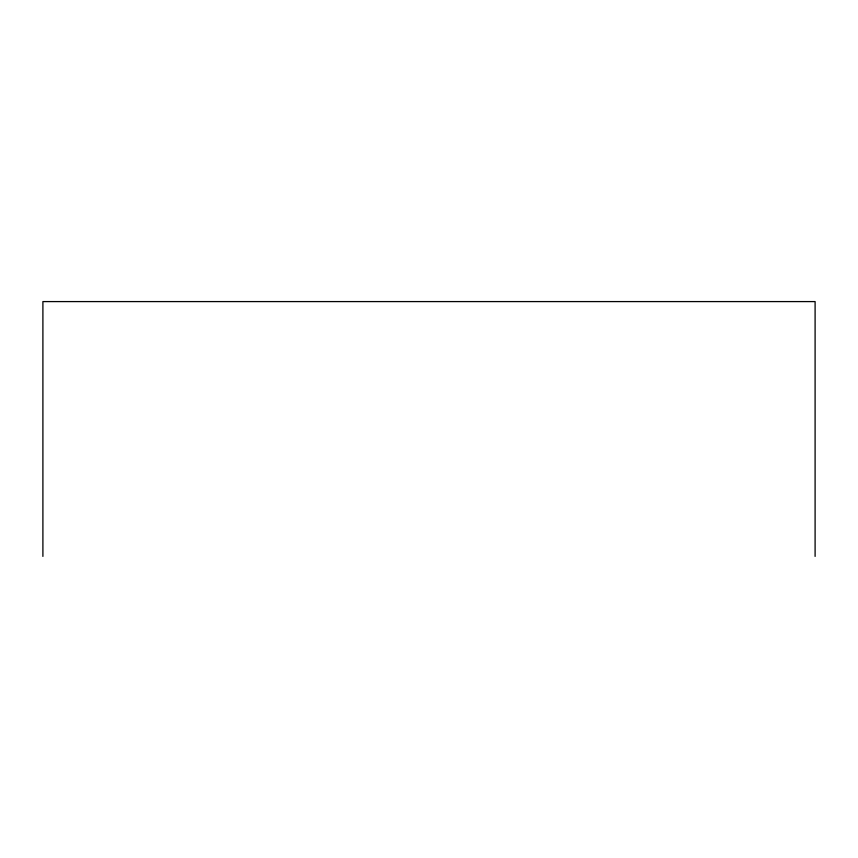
<?xml version="1.0" encoding="UTF-8"?>
<svg xmlns="http://www.w3.org/2000/svg" width="858" height="858" viewBox="0 0 858 858"><rect width="100%" height="100%" fill="white"/><g stroke="black" fill="none" stroke-linecap="round" stroke-linejoin="round"><path stroke-width="1.29" d="M815.1 556.413L815.1 301.587L42.9 301.587L42.9 556.413"/></g></svg>
